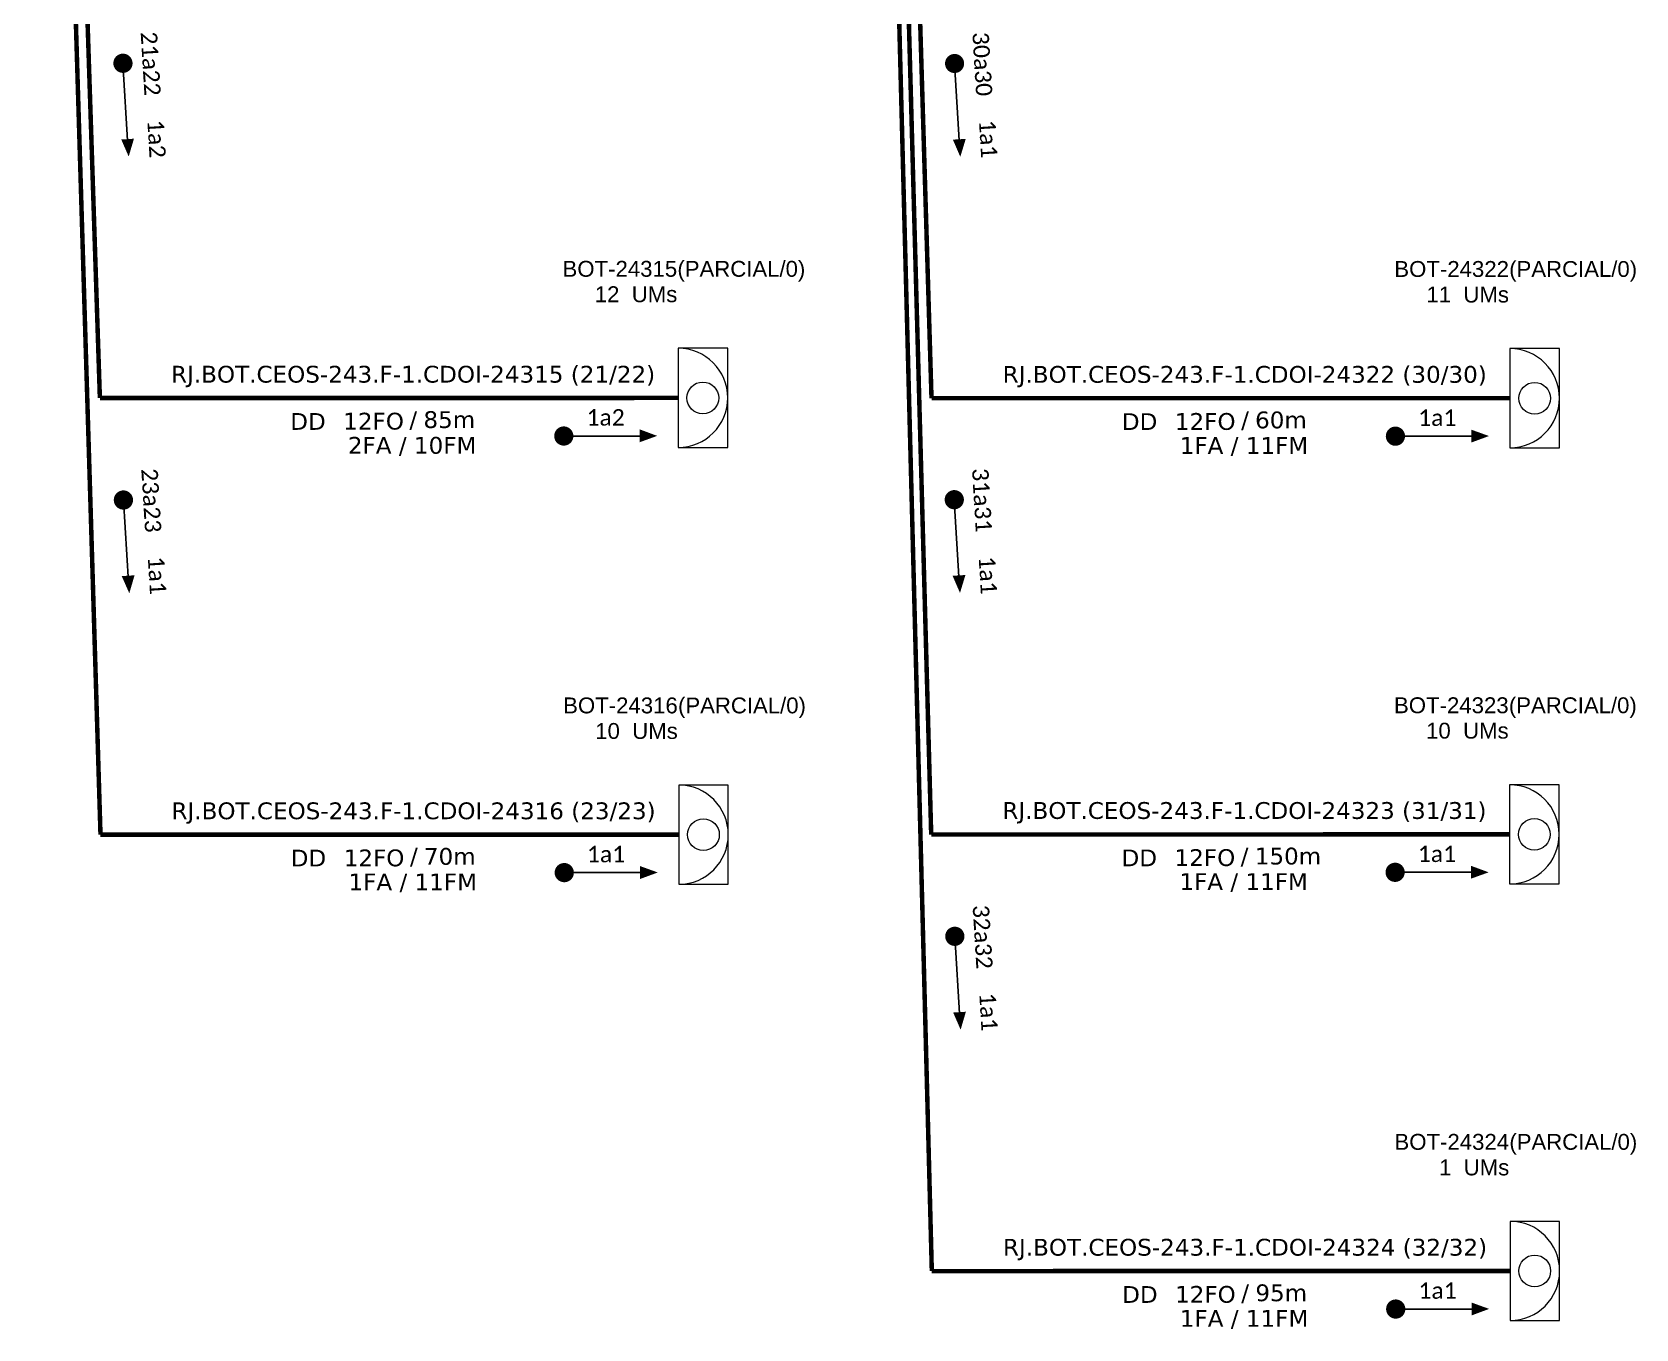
# Paper-space layout 'CDOI-24335' of a CAD drawing. Extents: x 1009 to 1848, y 3 to 597.
# Drawn here: x 1293.1 to 1396.6, y 339.8 to 423.5 of the extents above; entities that cross this region are included whole.
import ezdxf
from ezdxf.enums import TextEntityAlignment as Align

# ---------------------------------------------------------------- set-up
doc = ezdxf.new("R2010")
doc.units = 0
doc.header["$MEASUREMENT"] = 0
doc.layers.get('0').update_dxf_attribs({"linetype": 'CONTINUOUS'})
for name, color, linetype, lineweight in [("20.0-LEGENDA DOS CDO'S", 1, 'CONTINUOUS', 0), ('20.1-CDO_INTERIOR', 1, 'CONTINUOUS', 0), ('40.1-ETIQUETAS', 1, 'CONTINUOUS', 20)]:
    doc.layers.add(name, color=color, linetype=linetype, lineweight=lineweight)
doc.layers.add('CAP a instalar', color=1, linetype='CONTINUOUS')
doc.layers.add('SETA', color=7, linetype='CONTINUOUS')
doc.styles.add('ARIAL', font='arial.ttf')
doc.styles.add('siredit', font='verdana.ttf')

# ---------------------------------------------------------------- blocks, each defined once
blk = doc.blocks.new('CDOI_INT')
at = {"layer": '20.1-CDO_INTERIOR', "color": 0, "lineweight": 18}
blk.add_lwpolyline([(4.25, -4.25), (4.25, 4.25), (0, 4.25), (0, -4.25)], close=True, dxfattribs=at)
blk.add_circle((2.12, 0), 1.36, dxfattribs=at)
blk.add_arc((0, 0), 4.25, 270, 90, dxfattribs=at)
at = {"layer": "20.0-LEGENDA DOS CDO'S", "color": 0, "style": 'ARIAL'}
for tag, p in [('CDO_N', (-0.08, 10.38)), ('SPLITER_1', (21.18, 10.38)), ('SPLITER_2', (21.19, 8.68)), ('SURVEY', (-0.08, 8.2)), ('SAP', (-0.08, 6.23)), ('1:XX', (5.94, -2.22)), ('UMS', (5.94, -4.24))]:
    blk.add_attdef(tag, p, '', height=1.36, dxfattribs=at)
blk.add_attdef('FIBRAS_UTILIZADAS', text='', height=1.36, dxfattribs=at).set_placement((15.34, 10.38), align=Align.CENTER)
blk = doc.blocks.new('ETIQUETA_RS5F')
at = {"layer": '40.1-ETIQUETAS', "color": 0, "style": 'siredit'}
blk.add_text('/', height=1.5, dxfattribs=at).set_placement((1.55, -1.95), align=Align.MIDDLE_RIGHT)
for tag, p in [('ETIQUETA_R_PRIMARIA', (1.18, 4.1)), ('ETIQUETA_R_SECUNDARIA', (1.18, 2.1)), ('F_ATIVAS/F_MORTAS', (1.11, -4.24))]:
    blk.add_attdef(tag, text='', height=1.5, dxfattribs=at).set_placement(p, align=Align.MIDDLE_CENTER)
for tag, p in [('TIPO_CABO', (-6.62, -2.12)), ('CAP_CABO', (0.37, -2.09))]:
    blk.add_attdef(tag, text='', height=1.5, dxfattribs=at).set_placement(p, align=Align.MIDDLE_RIGHT)
blk.add_attdef('METROS', text='', height=1.5, dxfattribs=at).set_placement((2.11, -1.95), align=Align.MIDDLE_LEFT)
for tag, p in [('FUSÃO_1', (0.82, -8.39)), ('FUSÃO_2', (0.82, -10.6)), ('FUSÃO_3', (0.82, -12.93)), ('FUSÃO_4', (0.82, -15.14)), ('FUSÃO_5', (0.82, -17.16))]:
    blk.add_attdef(tag, text='', height=1.5, dxfattribs=at).set_placement(p, align=Align.CENTER)

psp = doc.layouts.new('CDOI-24335')

# ---------------------------------------------------------------- linework, layer by layer
at = {"const_width": 0.62, "elevation": 2.2}
for points in [[(1298.91, 421.76, 1), (1298.95, 421.14, 1)], [(1352.6, 421.74, 1), (1352.64, 421.13, 1)], [(1327.08, 397.39, 1), (1327.7, 397.39, 1)], [(1380.77, 397.38, 1), (1381.39, 397.38, 1)], [(1298.94, 393.57, 1), (1298.98, 392.95, 1)], [(1352.58, 393.59, 1), (1352.62, 392.97, 1)], [(1327.11, 369.21, 1), (1327.73, 369.21, 1)], [(1380.75, 369.23, 1), (1381.37, 369.23, 1)], [(1352.62, 365.41, 1), (1352.65, 364.79, 1)], [(1380.79, 341.04, 1), (1381.41, 341.04, 1)]]:
    psp.add_lwpolyline(points, format="xyb", close=True, dxfattribs=at)
at = {"layer": 'CAP a instalar', "color": 8, "ltscale": 7, "const_width": 0.289, "elevation": 2.2}
for points in [[(1297.48, 371.66), (1293.21, 512.46)], [(1297.44, 399.84), (1293.75, 512.46)], [(1351.15, 343.49), (1346.74, 512.47)], [(1351.11, 371.67), (1347.24, 512.47)], [(1351.13, 399.83), (1347.73, 512.47)], [(1297.44, 399.84), (1334.77, 399.85)], [(1351.13, 399.83), (1388.46, 399.83)], [(1297.48, 371.66), (1334.81, 371.66)], [(1351.11, 371.67), (1388.44, 371.68)], [(1351.15, 343.49), (1388.48, 343.5)]]:
    psp.add_lwpolyline(points, dxfattribs=at)
at = {"layer": 'SETA', "elevation": 2.2}
for points in [[(1298.93, 421.45), (1299.25, 416.13)], [(1352.62, 421.43), (1352.94, 416.12)], [(1327.39, 397.39), (1332.72, 397.39)], [(1381.08, 397.38), (1386.41, 397.38)], [(1298.96, 393.26), (1299.28, 387.95)], [(1352.6, 393.28), (1352.92, 387.96)], [(1327.42, 369.21), (1332.75, 369.21)], [(1381.06, 369.23), (1386.39, 369.23)], [(1352.64, 365.1), (1352.96, 359.78)], [(1381.1, 341.04), (1386.43, 341.04)]]:
    psp.add_lwpolyline(points, dxfattribs=at)
at = {"layer": 'SETA'}
for points in [[(1299.64, 416.58, 2.2), (1299.3, 415.43, 2.2), (1298.82, 416.53, 2.2)], [(1353.34, 416.57, 2.2), (1352.99, 415.41, 2.2), (1352.51, 416.52, 2.2)], [(1332.29, 397.82, 2.2), (1333.42, 397.4, 2.2), (1332.29, 396.99, 2.2)], [(1385.98, 397.8, 2.2), (1387.12, 397.39, 2.2), (1385.98, 396.97, 2.2)], [(1299.68, 388.4, 2.2), (1299.34, 387.24, 2.2), (1298.85, 388.35, 2.2)], [(1353.32, 388.42, 2.2), (1352.97, 387.26, 2.2), (1352.49, 388.37, 2.2)], [(1332.32, 369.63, 2.2), (1333.46, 369.22, 2.2), (1332.32, 368.8, 2.2)], [(1385.96, 369.65, 2.2), (1387.1, 369.23, 2.2), (1385.96, 368.82, 2.2)], [(1353.35, 360.23, 2.2), (1353.01, 359.07, 2.2), (1352.53, 360.18, 2.2)], [(1386, 341.46, 2.2), (1387.13, 341.05, 2.2), (1386, 340.63, 2.2)]]:
    psp.add_solid(points, dxfattribs=at)

# ---------------------------------------------------------------- block references
at = {"layer": '20.1-CDO_INTERIOR', "color": 8, "ltscale": 11}
ref = psp.add_blockref('CDOI_INT', (1334.77, 399.85, 2.2), dxfattribs=dict(at, xscale=0.7533554517852777, yscale=0.7533554517852777, zscale=0.7533554517852777))
ref.add_attrib('CDO_N', 'BOT-24315', dxfattribs={"layer": "20.0-LEGENDA DOS CDO'S", "color": 8, "height": 1.025, "style": 'ARIAL'}).set_placement((1334.71, 407.67, 2.2), align=Align.RIGHT)
ref.add_attrib('FIBRAS_UTILIZADAS', '    (PARCIAL/0)', dxfattribs={"layer": "20.0-LEGENDA DOS CDO'S", "color": 8, "height": 1.0227, "style": 'ARIAL'}).set_placement((1338.06, 407.67, 2.2), align=Align.CENTER)
ref.add_attrib('SURVEY', '12  UMs', dxfattribs={"layer": "20.0-LEGENDA DOS CDO'S", "color": 8, "height": 1.025, "style": 'ARIAL'}).set_placement((1334.72, 406.03, 2.2), align=Align.RIGHT)
ref = psp.add_blockref('CDOI_INT', (1388.47, 399.83, 2.2), dxfattribs=dict(at, xscale=0.7533554517852777, yscale=0.7533554517852777, zscale=0.7533554517852777))
ref.add_attrib('CDO_N', 'BOT-24322', dxfattribs={"layer": "20.0-LEGENDA DOS CDO'S", "color": 8, "height": 1.025, "style": 'ARIAL'}).set_placement((1388.41, 407.66, 2.2), align=Align.RIGHT)
ref.add_attrib('FIBRAS_UTILIZADAS', '    (PARCIAL/0)', dxfattribs={"layer": "20.0-LEGENDA DOS CDO'S", "color": 8, "height": 1.0227, "style": 'ARIAL'}).set_placement((1391.76, 407.66, 2.2), align=Align.CENTER)
ref.add_attrib('SURVEY', '11  UMs', dxfattribs={"layer": "20.0-LEGENDA DOS CDO'S", "color": 8, "height": 1.025, "style": 'ARIAL'}).set_placement((1388.41, 406.01, 2.2), align=Align.RIGHT)
ref = psp.add_blockref('CDOI_INT', (1334.81, 371.66, 2.2), dxfattribs=dict(at, xscale=0.7533554517852777, yscale=0.7533554517852777, zscale=0.7533554517852777))
ref.add_attrib('CDO_N', 'BOT-24316', dxfattribs={"layer": "20.0-LEGENDA DOS CDO'S", "color": 8, "height": 1.025, "style": 'ARIAL'}).set_placement((1334.75, 379.49, 2.2), align=Align.RIGHT)
ref.add_attrib('FIBRAS_UTILIZADAS', '    (PARCIAL/0)', dxfattribs={"layer": "20.0-LEGENDA DOS CDO'S", "color": 8, "height": 1.0227, "style": 'ARIAL'}).set_placement((1338.1, 379.49, 2.2), align=Align.CENTER)
ref.add_attrib('SURVEY', '10  UMs', dxfattribs={"layer": "20.0-LEGENDA DOS CDO'S", "color": 8, "height": 1.025, "style": 'ARIAL'}).set_placement((1334.75, 377.84, 2.2), align=Align.RIGHT)
ref = psp.add_blockref('CDOI_INT', (1388.45, 371.68, 2.2), dxfattribs=dict(at, xscale=0.7533554517852777, yscale=0.7533554517852777, zscale=0.7533554517852777))
ref.add_attrib('CDO_N', 'BOT-24323', dxfattribs={"layer": "20.0-LEGENDA DOS CDO'S", "color": 8, "height": 1.025, "style": 'ARIAL'}).set_placement((1388.39, 379.5, 2.2), align=Align.RIGHT)
ref.add_attrib('FIBRAS_UTILIZADAS', '    (PARCIAL/0)', dxfattribs={"layer": "20.0-LEGENDA DOS CDO'S", "color": 8, "height": 1.0227, "style": 'ARIAL'}).set_placement((1391.74, 379.5, 2.2), align=Align.CENTER)
ref.add_attrib('SURVEY', '10  UMs', dxfattribs={"layer": "20.0-LEGENDA DOS CDO'S", "color": 8, "height": 1.025, "style": 'ARIAL'}).set_placement((1388.39, 377.86, 2.2), align=Align.RIGHT)
ref = psp.add_blockref('CDOI_INT', (1388.48, 343.5, 2.2), dxfattribs=dict(at, xscale=0.7533554517852777, yscale=0.7533554517852777, zscale=0.7533554517852777))
ref.add_attrib('CDO_N', 'BOT-24324', dxfattribs={"layer": "20.0-LEGENDA DOS CDO'S", "color": 8, "height": 1.025, "style": 'ARIAL'}).set_placement((1388.42, 351.32, 2.2), align=Align.RIGHT)
ref.add_attrib('FIBRAS_UTILIZADAS', '    (PARCIAL/0)', dxfattribs={"layer": "20.0-LEGENDA DOS CDO'S", "color": 8, "height": 1.0227, "style": 'ARIAL'}).set_placement((1391.77, 351.32, 2.2), align=Align.CENTER)
ref.add_attrib('SURVEY', '1  UMs', dxfattribs={"layer": "20.0-LEGENDA DOS CDO'S", "color": 8, "height": 1.025, "style": 'ARIAL'}).set_placement((1388.43, 349.67, 2.2), align=Align.RIGHT)
at = {"layer": '40.1-ETIQUETAS', "color": 8}
ref = psp.add_blockref('ETIQUETA_RS5F', (1316.8, 399.86, 2.2), dxfattribs=dict(at, xscale=0.7229735360686504, yscale=0.7229735360686504, zscale=0.7229735360686504))
ref.add_attrib('ETIQUETA_R_SECUNDARIA', 'RJ.BOT.CEOS-243.F-1.CDOI-24315 (21/22)', dxfattribs={"color": 0, "height": 1.0845, "style": 'siredit'}).set_placement((1317.66, 401.38, 2.2), align=Align.MIDDLE_CENTER)
ref.add_attrib('TIPO_CABO', 'DD', dxfattribs={"color": 0, "height": 1.084, "style": 'siredit'}).set_placement((1312.02, 398.33, 2.2), align=Align.MIDDLE_RIGHT)
ref.add_attrib('CAP_CABO', '12FO', dxfattribs={"color": 0, "height": 1.084, "style": 'siredit'}).set_placement((1317.07, 398.35, 2.2), align=Align.MIDDLE_RIGHT)
ref.add_attrib('METROS', '85m', dxfattribs={"color": 0, "height": 1.084, "style": 'siredit'}).set_placement((1318.33, 398.45, 2.2), align=Align.MIDDLE_LEFT)
ref.add_attrib('F_ATIVAS/F_MORTAS', '2FA / 10FM', dxfattribs={"color": 0, "height": 1.084, "style": 'siredit'}).set_placement((1317.6, 396.79, 2.2), align=Align.MIDDLE_CENTER)
ref = psp.add_blockref('ETIQUETA_RS5F', (1370.5, 399.85, 2.2), dxfattribs=dict(at, xscale=0.7229735360686504, yscale=0.7229735360686504, zscale=0.7229735360686504))
ref.add_attrib('ETIQUETA_R_SECUNDARIA', 'RJ.BOT.CEOS-243.F-1.CDOI-24322 (30/30)', dxfattribs={"color": 0, "height": 1.0845, "style": 'siredit'}).set_placement((1371.35, 401.37, 2.2), align=Align.MIDDLE_CENTER)
ref.add_attrib('TIPO_CABO', 'DD', dxfattribs={"color": 0, "height": 1.084, "style": 'siredit'}).set_placement((1365.71, 398.32, 2.2), align=Align.MIDDLE_RIGHT)
ref.add_attrib('CAP_CABO', '12FO', dxfattribs={"color": 0, "height": 1.084, "style": 'siredit'}).set_placement((1370.76, 398.33, 2.2), align=Align.MIDDLE_RIGHT)
ref.add_attrib('METROS', '60m', dxfattribs={"color": 0, "height": 1.084, "style": 'siredit'}).set_placement((1372.02, 398.43, 2.2), align=Align.MIDDLE_LEFT)
ref.add_attrib('F_ATIVAS/F_MORTAS', '1FA / 11FM', dxfattribs={"color": 0, "height": 1.084, "style": 'siredit'}).set_placement((1371.3, 396.78, 2.2), align=Align.MIDDLE_CENTER)
ref = psp.add_blockref('ETIQUETA_RS5F', (1370.47, 371.69, 2.2), dxfattribs=dict(at, xscale=0.7229735360686504, yscale=0.7229735360686504, zscale=0.7229735360686504))
ref.add_attrib('ETIQUETA_R_SECUNDARIA', 'RJ.BOT.CEOS-243.F-1.CDOI-24323 (31/31)', dxfattribs={"color": 0, "height": 1.0845, "style": 'siredit'}).set_placement((1371.33, 373.22, 2.2), align=Align.MIDDLE_CENTER)
ref.add_attrib('TIPO_CABO', 'DD', dxfattribs={"color": 0, "height": 1.084, "style": 'siredit'}).set_placement((1365.69, 370.16, 2.2), align=Align.MIDDLE_RIGHT)
ref.add_attrib('CAP_CABO', '12FO', dxfattribs={"color": 0, "height": 1.084, "style": 'siredit'}).set_placement((1370.74, 370.18, 2.2), align=Align.MIDDLE_RIGHT)
ref.add_attrib('METROS', '150m', dxfattribs={"color": 0, "height": 1.084, "style": 'siredit'}).set_placement((1372, 370.28, 2.2), align=Align.MIDDLE_LEFT)
ref.add_attrib('F_ATIVAS/F_MORTAS', '1FA / 11FM', dxfattribs={"color": 0, "height": 1.084, "style": 'siredit'}).set_placement((1371.28, 368.63, 2.2), align=Align.MIDDLE_CENTER)
ref = psp.add_blockref('ETIQUETA_RS5F', (1316.84, 371.68, 2.2), dxfattribs=dict(at, xscale=0.7229735360686504, yscale=0.7229735360686504, zscale=0.7229735360686504))
ref.add_attrib('ETIQUETA_R_SECUNDARIA', 'RJ.BOT.CEOS-243.F-1.CDOI-24316 (23/23)', dxfattribs={"color": 0, "height": 1.0845, "style": 'siredit'}).set_placement((1317.69, 373.2, 2.2), align=Align.MIDDLE_CENTER)
ref.add_attrib('TIPO_CABO', 'DD', dxfattribs={"color": 0, "height": 1.084, "style": 'siredit'}).set_placement((1312.05, 370.15, 2.2), align=Align.MIDDLE_RIGHT)
ref.add_attrib('CAP_CABO', '12FO', dxfattribs={"color": 0, "height": 1.084, "style": 'siredit'}).set_placement((1317.1, 370.16, 2.2), align=Align.MIDDLE_RIGHT)
ref.add_attrib('METROS', '70m', dxfattribs={"color": 0, "height": 1.084, "style": 'siredit'}).set_placement((1318.36, 370.26, 2.2), align=Align.MIDDLE_LEFT)
ref.add_attrib('F_ATIVAS/F_MORTAS', '1FA / 11FM', dxfattribs={"color": 0, "height": 1.084, "style": 'siredit'}).set_placement((1317.64, 368.61, 2.2), align=Align.MIDDLE_CENTER)
ref = psp.add_blockref('ETIQUETA_RS5F', (1370.51, 343.51, 2.2), dxfattribs=dict(at, xscale=0.7229735360686504, yscale=0.7229735360686504, zscale=0.7229735360686504))
ref.add_attrib('ETIQUETA_R_SECUNDARIA', 'RJ.BOT.CEOS-243.F-1.CDOI-24324 (32/32)', dxfattribs={"color": 0, "height": 1.0845, "style": 'siredit'}).set_placement((1371.37, 345.03, 2.2), align=Align.MIDDLE_CENTER)
ref.add_attrib('TIPO_CABO', 'DD', dxfattribs={"color": 0, "height": 1.084, "style": 'siredit'}).set_placement((1365.73, 341.98, 2.2), align=Align.MIDDLE_RIGHT)
ref.add_attrib('CAP_CABO', '12FO', dxfattribs={"color": 0, "height": 1.084, "style": 'siredit'}).set_placement((1370.77, 341.99, 2.2), align=Align.MIDDLE_RIGHT)
ref.add_attrib('METROS', '95m', dxfattribs={"color": 0, "height": 1.084, "style": 'siredit'}).set_placement((1372.04, 342.09, 2.2), align=Align.MIDDLE_LEFT)
ref.add_attrib('F_ATIVAS/F_MORTAS', '1FA / 11FM', dxfattribs={"color": 0, "height": 1.084, "style": 'siredit'}).set_placement((1371.31, 340.44, 2.2), align=Align.MIDDLE_CENTER)

# ---------------------------------------------------------------- texts
at = {"color": 0, "char_height": 1.0604, "width": 15.7182, "attachment_point": 5, "rotation": 273.4639}
for s, insert in [('\\C7;\\fCalibri|b0|i0|c0|p34;21a22', (1300.72, 421.42, 2.2)), ('\\C7;\\fCalibri|b0|i0|c0|p34;30a30', (1354.41, 421.4, 2.2)), ('\\C7;\\fCalibri|b0|i0|c0|p34;1a2', (1301.1, 416.57, 2.2)), ('\\C7;\\fCalibri|b0|i0|c0|p34;1a1', (1354.79, 416.56, 2.2)), ('\\C7;\\fCalibri|b0|i0|c0|p34;23a23', (1300.76, 393.23, 2.2)), ('\\C7;\\fCalibri|b0|i0|c0|p34;31a31', (1354.39, 393.25, 2.2)), ('\\C7;\\fCalibri|b0|i0|c0|p34;1a1', (1301.13, 388.39, 2.2)), ('\\C7;\\fCalibri|b0|i0|c0|p34;1a1', (1354.77, 388.4, 2.2)), ('\\C7;\\fCalibri|b0|i0|c0|p34;32a32', (1354.43, 365.06, 2.2)), ('\\C7;\\fCalibri|b0|i0|c0|p34;1a1', (1354.81, 360.22, 2.2))]:
    psp.add_mtext(s, dxfattribs=dict(at, insert=insert))
at = {"color": 0, "char_height": 1.0604, "width": 15.7182, "attachment_point": 5}
for s, insert in [('\\C7;\\fCalibri|b0|i0|c0|p34;1a2', (1330.09, 398.59, 2.2)), ('\\C7;\\fCalibri|b0|i0|c0|p34;1a1', (1383.78, 398.57, 2.2)), ('\\C7;\\fCalibri|b0|i0|c0|p34;1a1', (1330.12, 370.4, 2.2)), ('\\C7;\\fCalibri|b0|i0|c0|p34;1a1', (1383.76, 370.42, 2.2)), ('\\C7;\\fCalibri|b0|i0|c0|p34;1a1', (1383.8, 342.23, 2.2))]:
    psp.add_mtext(s, dxfattribs=dict(at, insert=insert))

doc.saveas('drawing.dxf')
